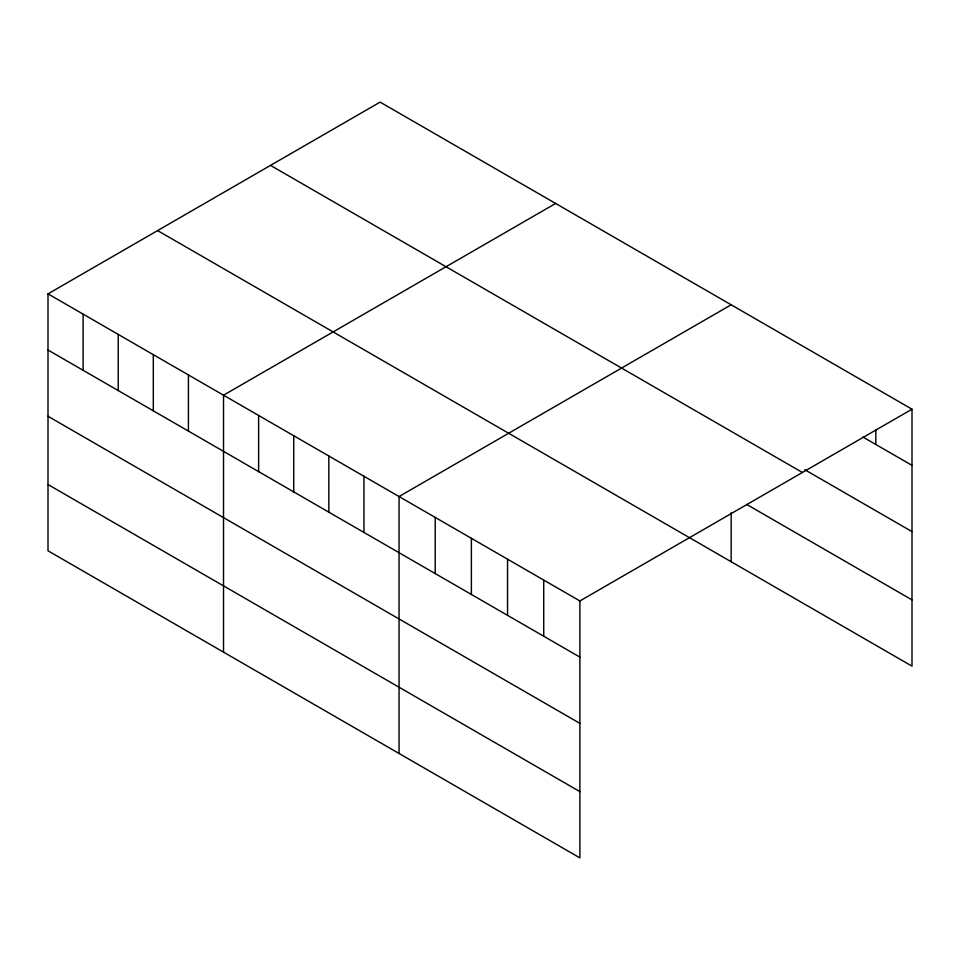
<?xml version="1.0" encoding="UTF-8"?>
<svg xmlns="http://www.w3.org/2000/svg" width="960" height="960" viewBox="0 0 960 960"><rect width="100%" height="100%" fill="white"/><g stroke="black" fill="none" stroke-linecap="round" stroke-linejoin="round"><path stroke-width="1.44" d="M48 293.856L579.888 600.948L579.888 857.88L48 550.8L48 293.856L380.112 102.12L912 409.2L912 666.144L157.596 230.58M555.636 203.46L223.524 395.196L223.524 652.14M731.16 304.8L399.048 496.536L399.048 753.468M579.888 600.948L912 409.2M862.908 437.028L912 465.36M804.78 469.716L912 531.624M270.516 165.396L802.404 472.476M746.652 504.42L912 599.88M48 350.016L579.888 657.108M48 416.28L579.888 723.36M48 484.536L579.888 791.628M875.832 429.708L875.832 444.48M731.16 512.76L731.16 561.732M543.72 580.068L543.72 636.228M507.552 559.176L507.552 615.336M471.384 538.296L471.384 594.456M435.216 517.416L435.216 573.576M363.948 476.268L363.948 532.428M328.836 456L328.836 512.16M293.736 435.732L293.736 491.892M258.624 415.464L258.624 471.624M188.424 374.928L188.424 431.088M153.312 354.66L153.312 410.82M118.212 334.392L118.212 390.552M83.1 314.124L83.1 370.284"/></g></svg>
